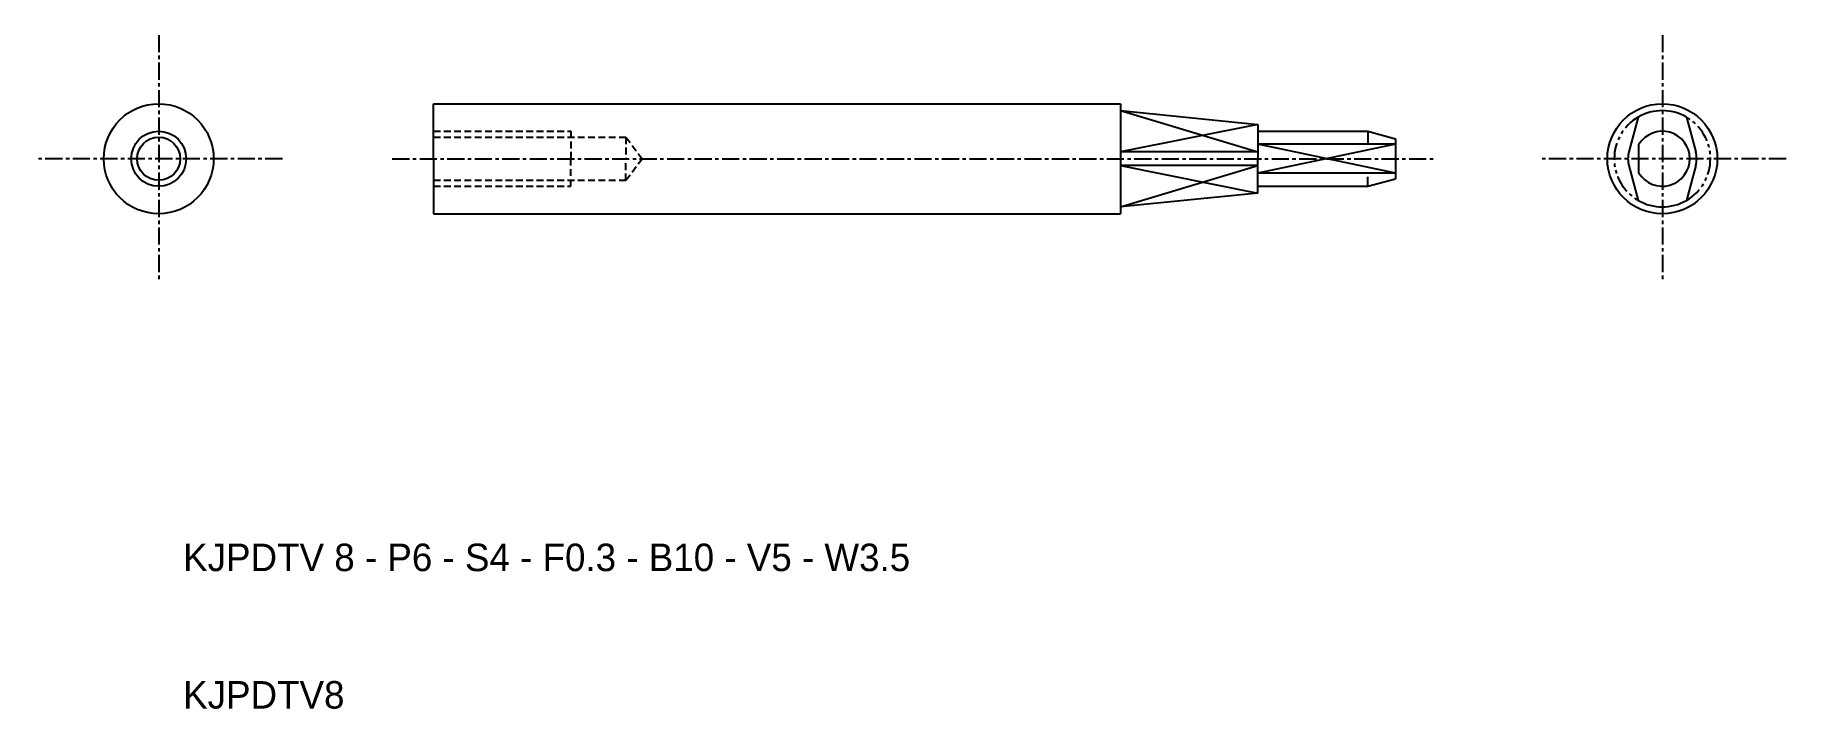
# Model space of a CAD drawing. Extents: x 18 to 145, y 10 to 59.
import ezdxf

# ---------------------------------------------------------------- set-up
doc = ezdxf.new("R2010")
doc.units = 0
for name, pattern in [('CENTER', [2, 1.25, -0.25, 0.25, -0.25]), ('DASHED', [0.75, 0.5, -0.25]), ('PHANTOM', [2.5, 1.25, -0.25, 0.25, -0.25, 0.25, -0.25])]:
    doc.linetypes.add(name, pattern=pattern)
doc.layers.get('0').update_dxf_attribs({"linetype": 'CONTINUOUS'})
doc.layers.add('CENTER', color=1, linetype='CENTER')

msp = doc.modelspace()

# ---------------------------------------------------------------- linework, layer by layer
at = {"color": 7, "linetype": 'CONTINUOUS'}
for p, q in [((47, 50), (47, 54)), ((47, 54), (97, 54)), ((97, 54), (97, 46)), ((97, 53.5), (107, 52.5)), ((97, 53.5), (97, 53.5)), ((107, 52.5), (107, 50)), ((107, 52.5), (107, 52.5)), ((134.68, 53.03), (133.98, 50.5)), ((138.18, 53.03), (138.88, 50.5)), ((107, 52), (115, 52)), ((117, 51.05), (107, 51.05)), ((115, 52), (117, 51.46)), ((115, 52), (115, 51.05)), ((117, 51.46), (117, 48.54)), ((134.73, 48.95), (134.73, 51.05)), ((47, 50), (47, 46)), ((107, 50.5), (97, 50.5)), ((107, 47.5), (107, 50)), ((107, 49.5), (97, 49.5)), ((117, 48.95), (107, 48.95)), ((115, 48), (115, 48.68)), ((115, 48), (117, 48.54)), ((133.98, 49.5), (134.68, 46.97)), ((138.88, 49.5), (138.18, 46.97)), ((107, 47.5), (97, 46.5)), ((107, 48), (115, 48)), ((107, 47.5), (107, 47.5)), ((47, 46), (97, 46)), ((97, 46.5), (97, 46.5))]:
    msp.add_line(p, q, dxfattribs=at)
at = {"color": 3, "linetype": 'CONTINUOUS'}
for p, q in [((97, 53.5), (107, 50.5)), ((107, 52.5), (97, 50.5)), ((117, 51.05), (107, 48.95)), ((117, 48.95), (107, 51.05)), ((97, 46.5), (107, 49.5)), ((97, 49.5), (107, 47.5))]:
    msp.add_line(p, q, dxfattribs=at)
at = {"color": 3, "linetype": 'DASHED'}
for p, q in [((47, 52), (57, 52)), ((47, 51.57), (61, 51.57)), ((57, 52), (57, 50)), ((61, 51.57), (62.19, 50)), ((61, 51.57), (61, 50)), ((57, 48), (57, 50)), ((61, 48.43), (62.19, 50)), ((61, 48.43), (61, 50)), ((47, 48.43), (61, 48.43)), ((47, 48), (57, 48))]:
    msp.add_line(p, q, dxfattribs=at)
at = {"color": 7, "linetype": 'CONTINUOUS'}
for centre, radius in [((27, 50), 4), ((136.43, 50), 4), ((27, 50), 1.57)]:
    msp.add_circle(centre, radius, dxfattribs=at)
at = {"color": 3, "linetype": 'CONTINUOUS'}
msp.add_circle((27, 50), 2, dxfattribs=at)
at = {"color": 3, "linetype": 'PHANTOM'}
for start, end in [(120, 240), (300, 60)]:
    msp.add_arc((136.43, 50), 3.5, start, end, dxfattribs=at)
at = {"color": 7, "linetype": 'CONTINUOUS'}
for radius, start, end in [(3.5, 60, 120), (2, 211.7883, 148.2117), (2.5, 168.463, 191.537), (2.5, 348.463, 11.537), (3.5, 240, 300)]:
    msp.add_arc((136.43, 50), radius, start, end, dxfattribs=at)
at = {"layer": 'CENTER', "color": 1, "linetype": 'CENTER'}
for p, q in [((27, 59), (27, 41)), ((136.43, 59), (136.43, 41)), ((36, 50), (18, 50)), ((44, 50), (120, 50)), ((145.43, 50), (127.43, 50))]:
    msp.add_line(p, q, dxfattribs=at)

# ---------------------------------------------------------------- texts
at = {"color": 7, "linetype": 'CONTINUOUS'}
for s, p in [('KJPDTV 8 - P6 - S4 - F0.3 - B10 - V5 - W3.5', (28.78, 20)), ('KJPDTV8', (28.78, 10))]:
    msp.add_text(s, height=2, dxfattribs=at).set_placement(p)

doc.saveas('drawing.dxf')
